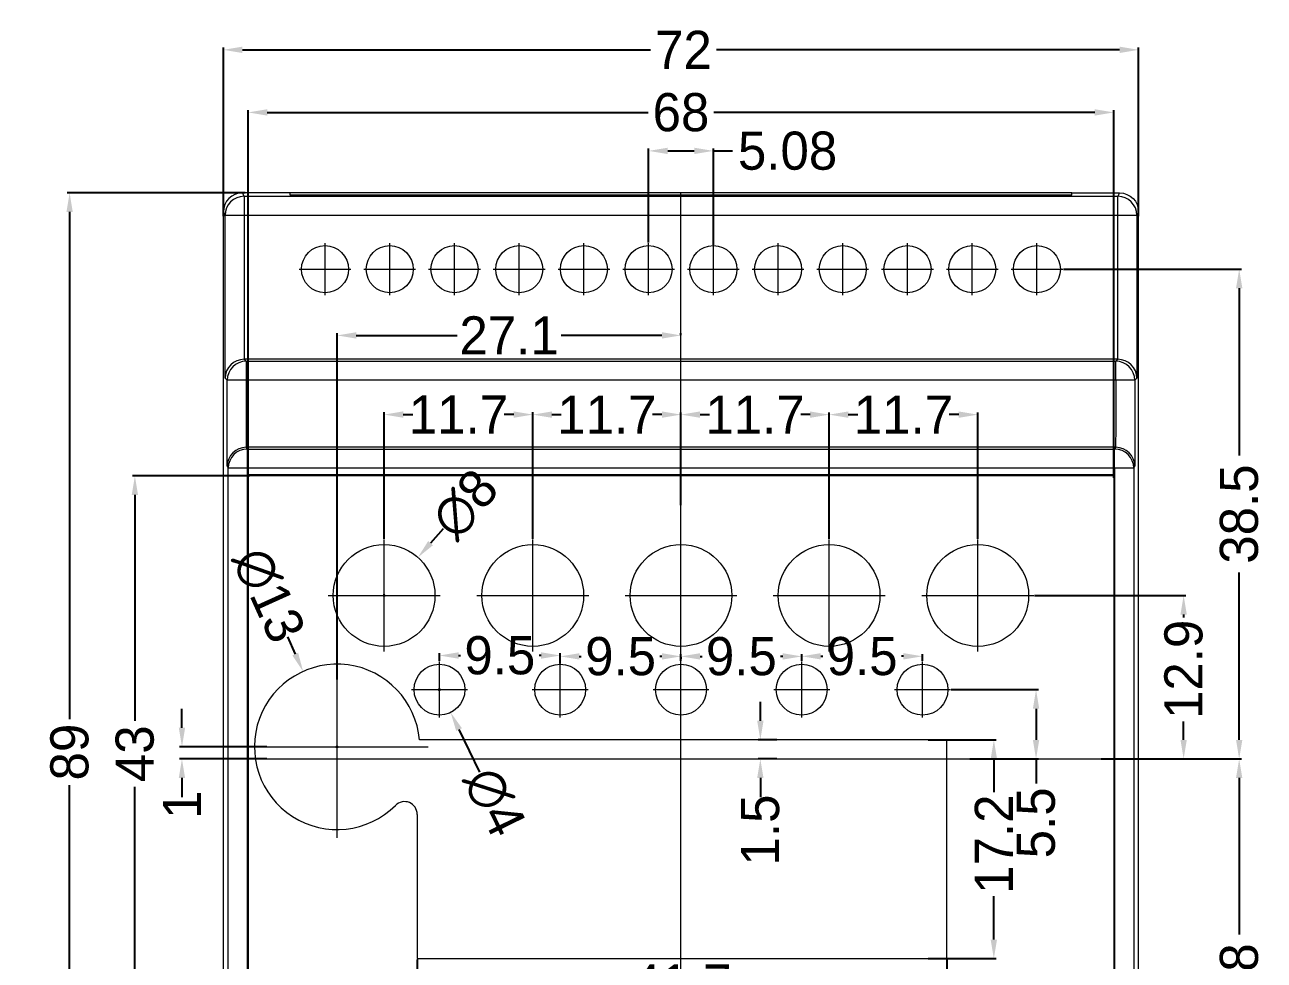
# Model space of a CAD drawing. Header units: millimetres. Extents: x 0 to 857, y 0 to 590.
# Drawn here: x 486.8 to 584.3, y 452.2 to 525.7 of the extents above; entities that cross this region are included whole.
import ezdxf
from ezdxf.lldxf.tags import DXFTag

# ---------------------------------------------------------------- set-up
doc = ezdxf.new("R2010")
doc.units = ezdxf.units.MM
doc.header["$MEASUREMENT"] = 0
doc.layers.get('0').update_dxf_attribs({"linetype": 'CONTINUOUS'})
doc.layers.get('Defpoints').update_dxf_attribs({"linetype": 'CONTINUOUS'})
doc.layers.add('13', color=7, linetype='CONTINUOUS')
doc.layers.add('3', color=7, linetype='CONTINUOUS')
tags = doc.linetypes.add('CENTER', pattern=[47.5, 22, -8.5, 8.5, -8.5]).pattern_tags.tags
tags[10:11] = [DXFTag(74, 4), DXFTag(75, 0), DXFTag(340, '0'), DXFTag(46, 0.0), DXFTag(50, 0.0), DXFTag(44, 0.0), DXFTag(45, 0.0)]
tags[8:9] = [DXFTag(74, 4), DXFTag(75, 0), DXFTag(340, '0'), DXFTag(46, 0.0), DXFTag(50, 0.0), DXFTag(44, 0.0), DXFTag(45, 0.0)]
tags[6:7] = [DXFTag(74, 4), DXFTag(75, 0), DXFTag(340, '0'), DXFTag(46, 0.0), DXFTag(50, 0.0), DXFTag(44, 0.0), DXFTag(45, 0.0)]
tags[4:5] = [DXFTag(74, 4), DXFTag(75, 0), DXFTag(340, '0'), DXFTag(46, 0.0), DXFTag(50, 0.0), DXFTag(44, 0.0), DXFTag(45, 0.0)]
doc.dimstyles.get("Standard").update_dxf_attribs({"dimtxt": 3, "dimasz": 1.5, "dimexe": 0.18, "dimexo": 0.0625, "dimgap": 0.09, "dimtad": 0, "dimdec": 1, "dimzin": 0, "dimdsep": 46, "dimtxsty": 'Standard', "dimcen": 0.09, "dimclrd": 3, "dimclre": 3, "dimclrt": 3, "dimadec": 0, "dimazin": 0, "dimtfac": 1, "dimtdec": 4, "dimtofl": 0, "dimtmove": 0, "dimatfit": 3, "dimfxl": 1, "dimtolj": 1, "dimtzin": 0, "dimarcsym": 0})

# ---------------------------------------------------------------- blocks, each defined once
blk = doc.blocks.new('*D0')
at = {"color": 3, "lineweight": -2}
for p, q in [((535.86, 508.606), (535.86, 515.986)), ((537.36, 515.806), (539.451, 515.806)), ((540.951, 508.421), (540.951, 515.986)), ((540.951, 515.806), (542.451, 515.806))]:
    blk.add_line(p, q, dxfattribs=at)
at = {"color": 3, "lineweight": 18}
for points in [[(537.36, 516.056), (537.36, 515.556), (535.86, 515.806)], [(539.451, 516.056), (539.451, 515.556), (540.951, 515.806)]]:
    blk.add_solid(points, dxfattribs=at)
at = {"layer": 'Defpoints', "color": 0, "lineweight": 18}
for p in [(540.951, 515.806), (535.86, 508.543), (540.951, 508.358)]:
    blk.add_point(p, dxfattribs=at)
at = {"color": 3, "lineweight": 18, "insert": (546.791, 515.806), "char_height": 3, "attachment_point": 5}
blk.add_mtext('\\A1;5.08', dxfattribs=at)
blk = doc.blocks.new('*D1')
at = {"color": 3, "lineweight": -2}
for p, q in [((502.405, 510.668), (502.405, 523.93)), ((503.905, 523.75), (536.009, 523.75)), ((572.905, 523.75), (541.189, 523.75)), ((574.405, 510.668), (574.405, 523.93))]:
    blk.add_line(p, q, dxfattribs=at)
at = {"color": 3, "lineweight": 18}
for points in [[(503.905, 524), (503.905, 523.5), (502.405, 523.75)], [(572.905, 524), (572.905, 523.5), (574.405, 523.75)]]:
    blk.add_solid(points, dxfattribs=at)
at = {"layer": 'Defpoints', "color": 0, "lineweight": 18}
for p in [(574.405, 523.75), (502.405, 510.606), (574.405, 510.606)]:
    blk.add_point(p, dxfattribs=at)
at = {"color": 3, "lineweight": 18, "insert": (538.599, 523.75), "char_height": 3, "attachment_point": 5}
blk.add_mtext('\\A1;72', dxfattribs=at)
blk = doc.blocks.new('*D2')
at = {"color": 3, "lineweight": -2}
for p, q in [((504.118, 512.508), (490.133, 512.508)), ((490.313, 511.008), (490.313, 471.135)), ((490.313, 425.008), (490.313, 465.955)), ((508.352, 423.508), (490.133, 423.508))]:
    blk.add_line(p, q, dxfattribs=at)
at = {"color": 3, "lineweight": 18}
for points in [[(490.063, 511.008), (490.563, 511.008), (490.313, 512.508)], [(490.063, 425.008), (490.563, 425.008), (490.313, 423.508)]]:
    blk.add_solid(points, dxfattribs=at)
at = {"layer": 'Defpoints', "color": 0, "lineweight": 18}
for p in [(504.18, 512.508), (490.313, 423.508), (508.414, 423.508)]:
    blk.add_point(p, dxfattribs=at)
at = {"color": 3, "lineweight": 18, "insert": (490.313, 468.545), "char_height": 3, "attachment_point": 5, "rotation": 90}
blk.add_mtext('\\A1;89', dxfattribs=at)
blk = doc.blocks.new('*D5')
at = {"color": 3, "lineweight": -2}
for p, q in [((504.358, 490.23), (504.358, 519.012)), ((505.858, 518.832), (535.815, 518.832)), ((570.953, 518.832), (540.995, 518.832)), ((572.453, 490.1), (572.453, 519.012))]:
    blk.add_line(p, q, dxfattribs=at)
at = {"color": 3, "lineweight": 18}
for points in [[(505.858, 519.082), (505.858, 518.582), (504.358, 518.832)], [(570.953, 519.082), (570.953, 518.582), (572.453, 518.832)]]:
    blk.add_solid(points, dxfattribs=at)
at = {"layer": 'Defpoints', "color": 0, "lineweight": 18}
for p in [(572.453, 518.832), (504.358, 490.168), (572.453, 490.038)]:
    blk.add_point(p, dxfattribs=at)
at = {"color": 3, "lineweight": 18, "insert": (538.405, 518.832), "char_height": 3, "attachment_point": 5}
blk.add_mtext('\\A1;68', dxfattribs=at)
blk = doc.blocks.new('*D6')
at = {"color": 3, "lineweight": -2}
for p, q in [((504.502, 490.258), (495.268, 490.258)), ((495.448, 488.758), (495.448, 471.006)), ((495.448, 448.758), (495.448, 465.826)), ((504.502, 447.258), (495.268, 447.258))]:
    blk.add_line(p, q, dxfattribs=at)
at = {"color": 3, "lineweight": 18}
for points in [[(495.198, 488.758), (495.698, 488.758), (495.448, 490.258)], [(495.198, 448.758), (495.698, 448.758), (495.448, 447.258)]]:
    blk.add_solid(points, dxfattribs=at)
at = {"layer": 'Defpoints', "color": 0, "lineweight": 18}
for p in [(504.565, 490.258), (495.448, 447.258), (504.565, 447.258)]:
    blk.add_point(p, dxfattribs=at)
at = {"color": 3, "lineweight": 18, "insert": (495.448, 468.416), "char_height": 3, "attachment_point": 5, "rotation": 90}
blk.add_mtext('\\A1;43', dxfattribs=at)
blk = doc.blocks.new('*D7')
at = {"color": 3, "lineweight": -2}
for p, q in [((568.503, 506.508), (582.495, 506.508)), ((582.315, 505.008), (582.315, 491.848)), ((582.315, 469.508), (582.315, 482.668)), ((571.457, 468.008), (582.495, 468.008))]:
    blk.add_line(p, q, dxfattribs=at)
at = {"color": 3, "lineweight": 18}
for points in [[(582.065, 505.008), (582.565, 505.008), (582.315, 506.508)], [(582.065, 469.508), (582.565, 469.508), (582.315, 468.008)]]:
    blk.add_solid(points, dxfattribs=at)
at = {"layer": 'Defpoints', "color": 0, "lineweight": 18}
for p in [(568.44, 506.508), (571.395, 468.008), (582.315, 468.008)]:
    blk.add_point(p, dxfattribs=at)
at = {"color": 3, "lineweight": 18, "insert": (582.315, 487.258), "char_height": 3, "attachment_point": 5, "rotation": 90}
blk.add_mtext('\\A1;38.5', dxfattribs=at)
blk = doc.blocks.new('*D8')
at = {"color": 3, "lineweight": -2}
for p, q in [((577.039, 468.008), (582.495, 468.008)), ((582.315, 466.508), (582.315, 454.198)), ((582.315, 432.708), (582.315, 445.018)), ((568.503, 431.208), (582.495, 431.208))]:
    blk.add_line(p, q, dxfattribs=at)
at = {"color": 3, "lineweight": 18}
for points in [[(582.065, 466.508), (582.565, 466.508), (582.315, 468.008)], [(582.065, 432.708), (582.565, 432.708), (582.315, 431.208)]]:
    blk.add_solid(points, dxfattribs=at)
at = {"layer": 'Defpoints', "color": 0, "lineweight": 18}
for p in [(576.976, 468.008), (568.44, 431.208), (582.315, 431.208)]:
    blk.add_point(p, dxfattribs=at)
at = {"color": 3, "lineweight": 18, "insert": (582.315, 449.608), "char_height": 3, "attachment_point": 5, "rotation": 90}
blk.add_mtext('\\A1;36.8', dxfattribs=at)
blk = doc.blocks.new('*D9')
at = {"color": 3, "lineweight": -2}
for p, q in [((550.06, 485.321), (550.06, 495.254)), ((551.56, 495.074), (552.318, 495.074)), ((560.255, 495.074), (559.498, 495.074)), ((561.755, 485.321), (561.755, 495.254))]:
    blk.add_line(p, q, dxfattribs=at)
at = {"color": 3, "lineweight": 18}
for points in [[(551.56, 495.324), (551.56, 494.824), (550.06, 495.074)], [(560.255, 495.324), (560.255, 494.824), (561.755, 495.074)]]:
    blk.add_solid(points, dxfattribs=at)
at = {"layer": 'Defpoints', "color": 0, "lineweight": 18}
for p in [(561.755, 495.074), (550.06, 485.258), (561.755, 485.258)]:
    blk.add_point(p, dxfattribs=at)
at = {"color": 3, "lineweight": 18, "insert": (555.908, 495.074), "char_height": 3, "attachment_point": 5}
blk.add_mtext('\\A1;11.7', dxfattribs=at)
blk = doc.blocks.new('*D10')
at = {"color": 3, "lineweight": -2}
for p, q in [((538.405, 487.951), (538.405, 495.254)), ((539.905, 495.074), (540.643, 495.074)), ((548.56, 495.074), (547.823, 495.074)), ((550.06, 487.951), (550.06, 495.254))]:
    blk.add_line(p, q, dxfattribs=at)
at = {"color": 3, "lineweight": 18}
for points in [[(539.905, 495.324), (539.905, 494.824), (538.405, 495.074)], [(548.56, 495.324), (548.56, 494.824), (550.06, 495.074)]]:
    blk.add_solid(points, dxfattribs=at)
at = {"layer": 'Defpoints', "color": 0, "lineweight": 18}
for p in [(550.06, 495.074), (538.405, 487.889), (550.06, 487.889)]:
    blk.add_point(p, dxfattribs=at)
at = {"color": 3, "lineweight": 18, "insert": (544.233, 495.074), "char_height": 3, "attachment_point": 5}
blk.add_mtext('\\A1;11.7', dxfattribs=at)
blk = doc.blocks.new('*D11')
at = {"color": 3, "lineweight": -2}
for p, q in [((526.75, 485.321), (526.75, 495.254)), ((528.25, 495.074), (528.988, 495.074)), ((536.905, 495.074), (536.168, 495.074)), ((538.405, 488.444), (538.405, 495.254))]:
    blk.add_line(p, q, dxfattribs=at)
at = {"color": 3, "lineweight": 18}
for points in [[(528.25, 495.324), (528.25, 494.824), (526.75, 495.074)], [(536.905, 495.324), (536.905, 494.824), (538.405, 495.074)]]:
    blk.add_solid(points, dxfattribs=at)
at = {"layer": 'Defpoints', "color": 0, "lineweight": 18}
for p in [(526.75, 495.074), (538.405, 488.382), (526.75, 485.258)]:
    blk.add_point(p, dxfattribs=at)
at = {"color": 3, "lineweight": 18, "insert": (532.578, 495.074), "char_height": 3, "attachment_point": 5}
blk.add_mtext('\\A1;11.7', dxfattribs=at)
blk = doc.blocks.new('*D12')
at = {"color": 3, "lineweight": -2}
for p, q in [((515.055, 485.321), (515.055, 495.259)), ((516.555, 495.079), (517.313, 495.079)), ((525.25, 495.079), (524.493, 495.079)), ((526.75, 486.188), (526.75, 495.259))]:
    blk.add_line(p, q, dxfattribs=at)
at = {"color": 3, "lineweight": 18}
for points in [[(516.555, 495.329), (516.555, 494.829), (515.055, 495.079)], [(525.25, 495.329), (525.25, 494.829), (526.75, 495.079)]]:
    blk.add_solid(points, dxfattribs=at)
at = {"layer": 'Defpoints', "color": 0, "lineweight": 18}
for p in [(515.055, 495.079), (526.75, 486.125), (515.055, 485.258)]:
    blk.add_point(p, dxfattribs=at)
at = {"color": 3, "lineweight": 18, "insert": (520.903, 495.079), "char_height": 3, "attachment_point": 5}
blk.add_mtext('\\A1;11.7', dxfattribs=at)
blk = doc.blocks.new('*D13')
at = {"color": 3, "lineweight": -2}
for p, q in [((566.218, 480.858), (578.127, 480.858)), ((577.947, 479.358), (577.947, 479.136)), ((577.947, 469.508), (577.947, 470.956)), ((575.734, 468.008), (578.127, 468.008))]:
    blk.add_line(p, q, dxfattribs=at)
at = {"color": 3, "lineweight": 18}
for points in [[(577.697, 479.358), (578.197, 479.358), (577.947, 480.858)], [(577.697, 469.508), (578.197, 469.508), (577.947, 468.008)]]:
    blk.add_solid(points, dxfattribs=at)
at = {"layer": 'Defpoints', "color": 0, "lineweight": 18}
for p in [(566.155, 480.858), (575.671, 468.008), (577.947, 468.008)]:
    blk.add_point(p, dxfattribs=at)
at = {"color": 3, "lineweight": 18, "insert": (577.947, 475.046), "char_height": 3, "attachment_point": 5, "rotation": 90}
blk.add_mtext('\\A1;12.9', dxfattribs=at)
blk = doc.blocks.new('*D14')
at = {"color": 3, "lineweight": -2}
for p, q in [((559.668, 473.458), (566.517, 473.458)), ((566.337, 471.958), (566.337, 469.508)), ((561.128, 468.008), (566.517, 468.008)), ((566.337, 468.008), (566.337, 466.073))]:
    blk.add_line(p, q, dxfattribs=at)
at = {"color": 3, "lineweight": 18}
for points in [[(566.087, 471.958), (566.587, 471.958), (566.337, 473.458)], [(566.087, 469.508), (566.587, 469.508), (566.337, 468.008)]]:
    blk.add_solid(points, dxfattribs=at)
at = {"layer": 'Defpoints', "color": 0, "lineweight": 18}
for p in [(559.605, 473.458), (561.066, 468.008), (566.337, 468.008)]:
    blk.add_point(p, dxfattribs=at)
at = {"color": 3, "lineweight": 18, "insert": (566.337, 462.983), "char_height": 3, "attachment_point": 5, "rotation": 90}
blk.add_mtext('\\A1;5.5', dxfattribs=at)
blk = doc.blocks.new('*D15')
at = {"color": 3, "lineweight": -2}
for p, q in [((511.355, 474.255), (511.355, 501.481)), ((512.855, 501.301), (520.79, 501.301)), ((536.905, 501.301), (528.97, 501.301)), ((538.405, 501.319), (538.405, 501.481))]:
    blk.add_line(p, q, dxfattribs=at)
at = {"color": 3, "lineweight": 18}
for points in [[(512.855, 501.551), (512.855, 501.051), (511.355, 501.301)], [(536.905, 501.551), (536.905, 501.051), (538.405, 501.301)]]:
    blk.add_solid(points, dxfattribs=at)
at = {"layer": 'Defpoints', "color": 0, "lineweight": 18}
for p in [(538.405, 501.301), (538.405, 501.257), (511.355, 474.192)]:
    blk.add_point(p, dxfattribs=at)
at = {"color": 3, "lineweight": 18, "insert": (524.88, 501.301), "char_height": 3, "attachment_point": 5}
blk.add_mtext('\\A1;27.1', dxfattribs=at)
blk = doc.blocks.new('*D16')
at = {"color": 3, "lineweight": -2}
for p, q in [((499.15, 470.458), (499.15, 471.958)), ((505.829, 468.958), (498.97, 468.958)), ((505.829, 468.008), (498.97, 468.008)), ((499.15, 466.508), (499.15, 465.008))]:
    blk.add_line(p, q, dxfattribs=at)
at = {"color": 3, "lineweight": 18}
for points in [[(498.9, 470.458), (499.4, 470.458), (499.15, 468.958)], [(498.9, 466.508), (499.4, 466.508), (499.15, 468.008)]]:
    blk.add_solid(points, dxfattribs=at)
at = {"layer": 'Defpoints', "color": 0, "lineweight": 18}
for p in [(499.15, 468.008), (505.892, 468.958), (505.892, 468.008)]:
    blk.add_point(p, dxfattribs=at)
at = {"color": 3, "lineweight": 18, "insert": (499.15, 464.418), "char_height": 3, "attachment_point": 5, "rotation": 90}
blk.add_mtext('\\A1;1', dxfattribs=at)
blk = doc.blocks.new('*D17')
at = {"color": 3, "lineweight": -2}
for p, q in [((517.655, 452.246), (517.655, 450.167)), ((559.305, 452.246), (559.305, 450.167)), ((519.155, 450.347), (534.39, 450.347)), ((557.805, 450.347), (542.57, 450.347))]:
    blk.add_line(p, q, dxfattribs=at)
at = {"color": 3, "lineweight": 18}
for points in [[(519.155, 450.597), (519.155, 450.097), (517.655, 450.347)], [(557.805, 450.597), (557.805, 450.097), (559.305, 450.347)]]:
    blk.add_solid(points, dxfattribs=at)
at = {"layer": 'Defpoints', "color": 0, "lineweight": 18}
for p in [(517.655, 452.308), (559.305, 452.308), (559.305, 450.347)]:
    blk.add_point(p, dxfattribs=at)
at = {"color": 3, "lineweight": 18, "insert": (538.48, 450.347), "char_height": 3, "attachment_point": 5}
blk.add_mtext('\\A1;41.7', dxfattribs=at)
blk = doc.blocks.new('*D18')
at = {"color": 3, "lineweight": -2}
for p, q in [((557.861, 469.508), (563.196, 469.508)), ((563.016, 468.008), (563.016, 465.398)), ((563.016, 453.808), (563.016, 457.218)), ((557.861, 452.308), (563.196, 452.308))]:
    blk.add_line(p, q, dxfattribs=at)
at = {"color": 3, "lineweight": 18}
for points in [[(562.766, 468.008), (563.266, 468.008), (563.016, 469.508)], [(562.766, 453.808), (563.266, 453.808), (563.016, 452.308)]]:
    blk.add_solid(points, dxfattribs=at)
at = {"layer": 'Defpoints', "color": 0, "lineweight": 18}
for p in [(557.799, 469.508), (557.799, 452.308), (563.016, 452.308)]:
    blk.add_point(p, dxfattribs=at)
at = {"color": 3, "lineweight": 18, "insert": (563.016, 461.308), "char_height": 3, "attachment_point": 5, "rotation": 90}
blk.add_mtext('\\A1;17.2', dxfattribs=at)
blk = doc.blocks.new('*D19')
at = {"color": 3, "lineweight": -2}
for p, q in [((544.648, 471.008), (544.648, 472.508)), ((545.934, 469.508), (544.468, 469.508)), ((545.934, 468.008), (544.468, 468.008)), ((544.648, 466.508), (544.648, 465.008))]:
    blk.add_line(p, q, dxfattribs=at)
at = {"color": 3, "lineweight": 18}
for points in [[(544.398, 471.008), (544.898, 471.008), (544.648, 469.508)], [(544.398, 466.508), (544.898, 466.508), (544.648, 468.008)]]:
    blk.add_solid(points, dxfattribs=at)
at = {"layer": 'Defpoints', "color": 0, "lineweight": 18}
for p in [(545.997, 469.508), (544.648, 468.008), (545.997, 468.008)]:
    blk.add_point(p, dxfattribs=at)
at = {"color": 3, "lineweight": 18, "insert": (544.648, 462.418), "char_height": 3, "attachment_point": 5, "rotation": 90}
blk.add_mtext('\\A1;1.5', dxfattribs=at)
blk = doc.blocks.new('*D21')
at = {"color": 3, "lineweight": -2}
for p, q in [((528.905, 475.521), (528.905, 476.248)), ((530.405, 476.068), (530.565, 476.068)), ((536.905, 476.068), (536.745, 476.068)), ((538.405, 475.721), (538.405, 476.248))]:
    blk.add_line(p, q, dxfattribs=at)
at = {"color": 3, "lineweight": 18}
for points in [[(530.405, 476.318), (530.405, 475.818), (528.905, 476.068)], [(536.905, 476.318), (536.905, 475.818), (538.405, 476.068)]]:
    blk.add_solid(points, dxfattribs=at)
at = {"layer": 'Defpoints', "color": 0, "lineweight": 18}
for p in [(538.405, 476.068), (528.905, 475.458), (538.405, 475.658)]:
    blk.add_point(p, dxfattribs=at)
at = {"color": 3, "lineweight": 18, "insert": (533.655, 476.068), "char_height": 3, "attachment_point": 5}
blk.add_mtext('\\A1;9.5', dxfattribs=at)
blk = doc.blocks.new('*D22')
at = {"color": 3, "lineweight": -2}
for p, q in [((519.405, 475.721), (519.405, 476.318)), ((520.905, 476.138), (521.065, 476.138)), ((527.405, 476.138), (527.245, 476.138)), ((528.905, 475.947), (528.905, 476.318))]:
    blk.add_line(p, q, dxfattribs=at)
at = {"color": 3, "lineweight": 18}
for points in [[(520.905, 476.388), (520.905, 475.888), (519.405, 476.138)], [(527.405, 476.388), (527.405, 475.888), (528.905, 476.138)]]:
    blk.add_solid(points, dxfattribs=at)
at = {"layer": 'Defpoints', "color": 0, "lineweight": 18}
for p in [(528.905, 476.138), (528.905, 475.884), (519.405, 475.658)]:
    blk.add_point(p, dxfattribs=at)
at = {"color": 3, "lineweight": 18, "insert": (524.155, 476.138), "char_height": 3, "attachment_point": 5}
blk.add_mtext('\\A1;9.5', dxfattribs=at)
blk = doc.blocks.new('*D23')
at = {"color": 3, "lineweight": -2}
for p, q in [((538.405, 476.005), (538.405, 475.887)), ((539.905, 476.067), (540.065, 476.067)), ((546.405, 476.067), (546.245, 476.067)), ((547.905, 475.721), (547.905, 476.247))]:
    blk.add_line(p, q, dxfattribs=at)
at = {"color": 3, "lineweight": 18}
for points in [[(539.905, 476.317), (539.905, 475.817), (538.405, 476.067)], [(546.405, 476.317), (546.405, 475.817), (547.905, 476.067)]]:
    blk.add_solid(points, dxfattribs=at)
at = {"layer": 'Defpoints', "color": 0, "lineweight": 18}
for p in [(538.405, 476.068), (547.905, 476.067), (547.905, 475.658)]:
    blk.add_point(p, dxfattribs=at)
at = {"color": 3, "lineweight": 18, "insert": (543.155, 476.067), "char_height": 3, "attachment_point": 5}
blk.add_mtext('\\A1;9.5', dxfattribs=at)
blk = doc.blocks.new('*D24')
at = {"color": 3, "lineweight": -2}
for p, q in [((547.905, 476.13), (547.905, 476.254)), ((549.405, 476.074), (549.565, 476.074)), ((555.905, 476.074), (555.745, 476.074)), ((557.405, 475.721), (557.405, 476.254))]:
    blk.add_line(p, q, dxfattribs=at)
at = {"color": 3, "lineweight": 18}
for points in [[(549.405, 476.324), (549.405, 475.824), (547.905, 476.074)], [(555.905, 476.324), (555.905, 475.824), (557.405, 476.074)]]:
    blk.add_solid(points, dxfattribs=at)
at = {"layer": 'Defpoints', "color": 0, "lineweight": 18}
for p in [(547.905, 476.067), (557.405, 476.074), (557.405, 475.658)]:
    blk.add_point(p, dxfattribs=at)
at = {"color": 3, "lineweight": 18, "insert": (552.655, 476.074), "char_height": 3, "attachment_point": 5}
blk.add_mtext('\\A1;9.5', dxfattribs=at)
blk = doc.blocks.new('*D25')
at = {"color": 3, "lineweight": -2}
for p, q in [((519.703, 486.092), (518.707, 484.971)), ((514.965, 480.858), (515.145, 480.858)), ((515.055, 480.768), (515.055, 480.948))]:
    blk.add_line(p, q, dxfattribs=at)
at = {"color": 3, "lineweight": 18}
blk.add_solid([(518.52, 485.137), (518.894, 484.805), (517.711, 483.849)], dxfattribs=at)
at = {"layer": 'Defpoints', "color": 0, "lineweight": 18}
for p in [(517.711, 483.849), (512.4, 477.867)]:
    blk.add_point(p, dxfattribs=at)
at = {"color": 3, "lineweight": 18, "insert": (521.423, 488.029), "char_height": 3, "attachment_point": 5, "rotation": 48.39623}
blk.add_mtext('\\A1;∅8', dxfattribs=at)
blk = doc.blocks.new('*D26')
at = {"color": 3, "lineweight": -2}
for p, q in [((507.446, 477.616), (508.063, 476.249)), ((511.355, 468.868), (511.355, 469.048)), ((511.265, 468.958), (511.445, 468.958))]:
    blk.add_line(p, q, dxfattribs=at)
at = {"color": 3, "lineweight": 18}
blk.add_solid([(508.291, 476.352), (507.836, 476.146), (508.681, 474.882)], dxfattribs=at)
at = {"layer": 'Defpoints', "color": 0, "lineweight": 18}
for p in [(508.681, 474.882), (514.03, 463.034)]:
    blk.add_point(p, dxfattribs=at)
at = {"color": 3, "lineweight": 18, "insert": (505.969, 480.888), "char_height": 3, "attachment_point": 5, "rotation": 294.29883}
blk.add_mtext('\\A1;∅13', dxfattribs=at)
blk = doc.blocks.new('*D27')
at = {"color": 3, "lineweight": -2}
for p, q in [((519.315, 473.458), (519.495, 473.458)), ((519.405, 473.368), (519.405, 473.548)), ((522.591, 466.961), (520.946, 470.315))]:
    blk.add_line(p, q, dxfattribs=at)
at = {"color": 3, "lineweight": 18}
blk.add_solid([(521.171, 470.426), (520.722, 470.205), (520.286, 471.662)], dxfattribs=at)
at = {"layer": 'Defpoints', "color": 0, "lineweight": 18}
for p in [(518.525, 475.254), (520.286, 471.662)]:
    blk.add_point(p, dxfattribs=at)
at = {"color": 3, "lineweight": 18, "insert": (523.731, 464.636), "char_height": 3, "attachment_point": 5, "rotation": 296.11929}
blk.add_mtext('\\A1;∅4', dxfattribs=at)

msp = doc.modelspace()

# ---------------------------------------------------------------- linework, layer by layer
at = {"layer": '13', "color": 7, "linetype": 'Continuous', "lineweight": 18}
for p, q in [((569.155, 512.508), (507.656, 512.508)), ((502.405, 501.958), (502.405, 511.008)), ((574.405, 501.958), (574.405, 511.008)), ((502.405, 472.858), (502.405, 493.558)), ((574.405, 464.658), (574.405, 493.558)), ((502.405, 442.458), (502.405, 472.858)), ((574.405, 442.458), (574.405, 464.658))]:
    msp.add_line(p, q, dxfattribs=at)
at = {"layer": '13', "color": 1, "linetype": 'CENTER', "lineweight": 18, "ltscale": 0.288}
for p, q in [((538.405, 423.508), (538.405, 512.508)), ((502.405, 468.008), (574.405, 468.008))]:
    msp.add_line(p, q, dxfattribs=at)
at = {"layer": '13', "color": 7, "linetype": 'Continuous', "lineweight": 18}
msp.add_ellipse((503.906, 511.008, 0), major_axis=(1.061, -1.061), ratio=0.999763, start_param=2.356305, end_param=3.92688, dxfattribs=at)
at = {"layer": '13', "color": 7, "linetype": 'Continuous', "lineweight": 18, "extrusion": (0, 0, -1)}
msp.add_ellipse((572.905, 511.008), major_axis=(1.061, 1.061), ratio=0.999763, start_param=5.497898, end_param=7.068475, dxfattribs=at)
at = {"layer": '3', "color": 7, "linetype": 'Continuous', "lineweight": 13}
for p, q in [((504.042, 512.235), (503.905, 512.508)), ((504.042, 512.235), (572.769, 512.235)), ((504.042, 512.235), (504.042, 510.736)), ((572.906, 512.508), (572.769, 512.235)), ((572.769, 510.736), (572.769, 512.235)), ((502.405, 511.008), (502.542, 510.736)), ((574.269, 510.736), (574.405, 511.008)), ((502.542, 497.938), (502.542, 510.736)), ((504.043, 510.736), (502.542, 510.736)), ((572.768, 510.736), (504.043, 510.736)), ((574.269, 510.736), (572.768, 510.736)), ((574.269, 510.736), (574.269, 497.938)), ((504.208, 499.271), (572.603, 499.271)), ((504.208, 499.271), (504.208, 497.771)), ((572.603, 497.771), (572.603, 499.271)), ((502.542, 497.938), (502.708, 497.771)), ((502.708, 491.034), (502.708, 497.771)), ((503.899, 497.771), (502.708, 497.771)), ((504.209, 497.771), (503.899, 497.771)), ((572.602, 497.771), (504.209, 497.771)), ((574.102, 497.771), (572.912, 497.771)), ((574.102, 497.771), (574.269, 497.938)), ((574.102, 497.771), (574.102, 491.034)), ((504.291, 492.368), (572.52, 492.368)), ((504.291, 492.368), (504.291, 490.868)), ((572.52, 490.868), (572.52, 492.368)), ((502.708, 491.034), (502.791, 490.868)), ((502.791, 446.648), (502.791, 490.868)), ((504.288, 490.868), (502.791, 490.868)), ((572.523, 490.868), (504.288, 490.868)), ((574.02, 490.868), (572.523, 490.868)), ((574.02, 490.868), (574.102, 491.034)), ((574.02, 490.868), (574.02, 446.648))]:
    msp.add_line(p, q, dxfattribs=at)
at = {"layer": '3', "color": 7, "linetype": 'Continuous', "lineweight": 18}
for p, q in [((507.655, 512.508), (503.905, 512.508)), ((507.655, 512.323), (507.655, 512.508)), ((569.155, 512.323), (507.655, 512.323)), ((569.155, 512.323), (569.155, 512.508)), ((569.155, 512.508), (572.906, 512.508)), ((502.405, 501.758), (502.405, 511.008)), ((574.405, 501.758), (574.405, 511.008)), ((502.405, 499.758), (502.405, 501.758)), ((574.405, 499.758), (574.405, 501.758)), ((502.405, 495.758), (502.405, 499.758)), ((572.766, 499.425), (504.045, 499.425)), ((574.405, 495.758), (574.405, 499.758)), ((502.405, 493.758), (502.405, 495.758)), ((574.405, 493.758), (574.405, 495.758)), ((502.405, 442.258), (502.405, 493.758)), ((574.405, 442.258), (574.405, 493.758)), ((572.599, 492.508), (504.212, 492.508)), ((504.279, 490.337), (504.279, 447.179)), ((504.358, 490.258), (504.279, 490.337)), ((572.528, 490.337), (504.282, 490.337)), ((504.358, 490.258), (504.358, 447.258)), ((572.453, 490.258), (504.358, 490.258)), ((572.453, 490.258), (572.531, 490.337)), ((572.453, 490.258), (572.453, 447.258)), ((572.531, 447.179), (572.531, 490.337)), ((559.305, 469.508), (517.832, 469.508)), ((559.305, 452.308), (559.305, 469.508)), ((517.655, 463.651), (517.655, 452.308)), ((517.655, 452.308), (559.305, 452.308))]:
    msp.add_line(p, q, dxfattribs=at)
at = {"layer": '3', "color": 1, "linetype": 'CENTER', "lineweight": 18, "ltscale": 0.074}
for p, q in [((510.405, 504.473), (510.405, 508.543)), ((515.497, 504.473), (515.497, 508.543)), ((520.588, 504.473), (520.588, 508.543)), ((525.678, 504.473), (525.678, 508.543)), ((530.769, 504.473), (530.769, 508.543)), ((535.86, 504.473), (535.86, 508.543)), ((540.951, 504.473), (540.951, 508.543)), ((546.042, 504.473), (546.042, 508.543)), ((551.133, 504.473), (551.133, 508.543)), ((556.224, 504.473), (556.224, 508.543)), ((561.315, 504.473), (561.315, 508.543)), ((566.405, 504.473), (566.405, 508.543)), ((508.37, 506.508), (512.44, 506.508)), ((513.462, 506.508), (517.532, 506.508)), ((518.553, 506.508), (522.623, 506.508)), ((523.643, 506.508), (527.713, 506.508)), ((528.734, 506.508), (532.804, 506.508)), ((533.825, 506.508), (537.895, 506.508)), ((538.916, 506.508), (542.986, 506.508)), ((544.007, 506.508), (548.077, 506.508)), ((549.098, 506.508), (553.168, 506.508)), ((554.189, 506.508), (558.259, 506.508)), ((559.28, 506.508), (563.35, 506.508)), ((564.37, 506.508), (568.44, 506.508))]:
    msp.add_line(p, q, dxfattribs=at)
at = {"layer": '3', "color": 1, "linetype": 'CENTER', "lineweight": 18, "ltscale": 0.16}
for p, q in [((515.055, 476.458), (515.055, 485.258)), ((526.75, 476.458), (526.75, 485.258)), ((538.405, 476.458), (538.405, 485.258)), ((550.06, 476.458), (550.06, 485.258)), ((561.755, 476.458), (561.755, 485.258)), ((510.655, 480.858), (519.455, 480.858)), ((522.35, 480.858), (531.15, 480.858)), ((534.005, 480.858), (542.805, 480.858)), ((545.66, 480.858), (554.46, 480.858)), ((557.355, 480.858), (566.155, 480.858))]:
    msp.add_line(p, q, dxfattribs=at)
at = {"layer": '3', "color": 1, "linetype": 'CENTER', "lineweight": 18, "ltscale": 0.26}
for p, q in [((511.355, 461.808), (511.355, 476.108)), ((504.205, 468.958), (518.505, 468.958))]:
    msp.add_line(p, q, dxfattribs=at)
at = {"layer": '3', "color": 1, "linetype": 'CENTER', "lineweight": 18, "ltscale": 0.08}
for p, q in [((519.405, 471.258), (519.405, 475.658)), ((528.905, 471.258), (528.905, 475.658)), ((538.405, 471.258), (538.405, 475.658)), ((547.905, 471.258), (547.905, 475.658)), ((557.405, 471.258), (557.405, 475.658)), ((517.205, 473.458), (521.605, 473.458)), ((526.705, 473.458), (531.105, 473.458)), ((536.205, 473.458), (540.605, 473.458)), ((545.705, 473.458), (550.105, 473.458)), ((555.205, 473.458), (559.605, 473.458))]:
    msp.add_line(p, q, dxfattribs=at)
at = {"layer": '3', "color": 7, "linetype": 'Continuous', "lineweight": 13}
for points in [[(504.043, 510.736), (504.043, 510.509), (504.043, 510.283), (504.043, 510.057), (504.043, 509.831), (504.043, 509.604), (504.043, 509.378), (504.043, 509.152), (504.043, 508.926), (504.043, 508.7), (504.043, 508.473), (504.043, 508.247), (504.043, 508.021), (504.043, 507.795), (504.043, 507.569), (504.043, 507.342), (504.044, 507.116), (504.044, 506.89), (504.044, 506.664), (504.044, 506.437), (504.044, 506.211), (504.044, 505.985), (504.044, 505.759), (504.044, 505.533), (504.044, 505.306), (504.044, 505.08), (504.044, 504.854), (504.044, 504.628), (504.044, 504.401), (504.044, 504.175), (504.044, 503.949), (504.044, 503.723), (504.044, 503.497), (504.044, 503.27), (504.044, 503.044), (504.044, 502.818), (504.044, 502.592), (504.044, 502.366), (504.044, 502.139), (504.044, 501.913), (504.044, 501.687), (504.044, 501.461), (504.045, 501.234), (504.045, 501.008), (504.045, 500.782), (504.045, 500.556), (504.045, 500.33), (504.045, 500.103), (504.045, 499.877), (504.045, 499.651), (504.045, 499.425)], [(572.766, 499.425), (572.766, 499.651), (572.766, 499.877), (572.766, 500.103), (572.766, 500.33), (572.766, 500.556), (572.766, 500.782), (572.766, 501.008), (572.766, 501.234), (572.766, 501.461), (572.766, 501.687), (572.766, 501.913), (572.766, 502.139), (572.767, 502.366), (572.767, 502.592), (572.767, 502.818), (572.767, 503.044), (572.767, 503.27), (572.767, 503.497), (572.767, 503.723), (572.767, 503.949), (572.767, 504.175), (572.767, 504.401), (572.767, 504.628), (572.767, 504.854), (572.767, 505.08), (572.767, 505.306), (572.767, 505.533), (572.767, 505.759), (572.767, 505.985), (572.767, 506.211), (572.767, 506.437), (572.767, 506.664), (572.767, 506.89), (572.767, 507.116), (572.767, 507.342), (572.767, 507.569), (572.767, 507.795), (572.767, 508.021), (572.767, 508.247), (572.768, 508.473), (572.768, 508.7), (572.768, 508.926), (572.768, 509.152), (572.768, 509.378), (572.768, 509.604), (572.768, 509.831), (572.768, 510.057), (572.768, 510.283), (572.768, 510.509), (572.768, 510.736)], [(504.209, 497.771), (504.209, 497.666), (504.209, 497.561), (504.209, 497.455), (504.209, 497.35), (504.209, 497.245), (504.21, 497.14), (504.21, 497.034), (504.21, 496.929), (504.21, 496.824), (504.21, 496.718), (504.21, 496.613), (504.21, 496.508), (504.21, 496.403), (504.21, 496.297), (504.21, 496.192), (504.21, 496.087), (504.21, 495.982), (504.21, 495.876), (504.21, 495.771), (504.21, 495.666), (504.21, 495.561), (504.21, 495.455), (504.21, 495.35), (504.21, 495.245), (504.21, 495.14), (504.211, 495.034), (504.211, 494.929), (504.211, 494.824), (504.211, 494.719), (504.211, 494.613), (504.211, 494.508), (504.211, 494.403), (504.211, 494.297), (504.211, 494.192), (504.211, 494.087), (504.211, 493.982), (504.211, 493.876), (504.211, 493.771), (504.211, 493.666), (504.211, 493.561), (504.211, 493.455), (504.211, 493.35), (504.211, 493.245), (504.211, 493.14), (504.211, 493.034), (504.212, 492.929), (504.212, 492.824), (504.212, 492.719), (504.212, 492.613), (504.212, 492.508)], [(572.602, 497.771), (572.602, 497.666), (572.601, 497.561), (572.601, 497.455), (572.601, 497.35), (572.601, 497.245), (572.601, 497.14), (572.601, 497.034), (572.601, 496.929), (572.601, 496.824), (572.601, 496.718), (572.601, 496.613), (572.601, 496.508), (572.601, 496.403), (572.601, 496.297), (572.601, 496.192), (572.601, 496.087), (572.601, 495.982), (572.601, 495.876), (572.601, 495.771), (572.601, 495.666), (572.601, 495.561), (572.6, 495.455), (572.6, 495.35), (572.6, 495.245), (572.6, 495.14), (572.6, 495.034), (572.6, 494.929), (572.6, 494.824), (572.6, 494.719), (572.6, 494.613), (572.6, 494.508), (572.6, 494.403), (572.6, 494.297), (572.6, 494.192), (572.6, 494.087), (572.6, 493.982), (572.6, 493.876), (572.6, 493.771), (572.6, 493.666), (572.6, 493.561), (572.6, 493.455), (572.6, 493.35), (572.599, 493.245), (572.599, 493.14), (572.599, 493.034), (572.599, 492.929), (572.599, 492.824), (572.599, 492.719), (572.599, 492.613), (572.599, 492.508)]]:
    msp.add_lwpolyline(points, dxfattribs=at)
at = {"layer": '3', "color": 7, "linetype": 'Continuous', "lineweight": 18}
for points in [[(504.208, 499.271), (504.205, 499.274), (504.202, 499.277), (504.198, 499.28), (504.195, 499.283), (504.192, 499.286), (504.189, 499.289), (504.185, 499.293), (504.182, 499.296), (504.179, 499.299), (504.176, 499.302), (504.172, 499.305), (504.169, 499.308), (504.166, 499.311), (504.163, 499.314), (504.159, 499.317), (504.156, 499.32), (504.153, 499.323), (504.149, 499.326), (504.146, 499.329), (504.143, 499.333), (504.14, 499.336), (504.136, 499.339), (504.133, 499.342), (504.13, 499.345), (504.127, 499.348), (504.123, 499.351), (504.12, 499.354), (504.117, 499.357), (504.113, 499.36), (504.11, 499.363), (504.107, 499.366), (504.104, 499.369), (504.1, 499.372), (504.097, 499.376), (504.094, 499.379), (504.091, 499.382), (504.087, 499.385), (504.084, 499.388), (504.081, 499.391), (504.078, 499.394), (504.074, 499.397), (504.071, 499.4), (504.068, 499.403), (504.064, 499.406), (504.061, 499.409), (504.058, 499.412), (504.055, 499.415), (504.051, 499.419), (504.048, 499.422), (504.045, 499.425)], [(572.766, 499.425), (572.763, 499.422), (572.759, 499.419), (572.756, 499.415), (572.753, 499.412), (572.75, 499.409), (572.746, 499.406), (572.743, 499.403), (572.74, 499.4), (572.737, 499.397), (572.733, 499.394), (572.73, 499.391), (572.727, 499.388), (572.724, 499.385), (572.72, 499.382), (572.717, 499.379), (572.714, 499.376), (572.71, 499.372), (572.707, 499.369), (572.704, 499.366), (572.701, 499.363), (572.697, 499.36), (572.694, 499.357), (572.691, 499.354), (572.688, 499.351), (572.684, 499.348), (572.681, 499.345), (572.678, 499.342), (572.674, 499.339), (572.671, 499.336), (572.668, 499.333), (572.665, 499.329), (572.661, 499.326), (572.658, 499.323), (572.655, 499.32), (572.652, 499.317), (572.648, 499.314), (572.645, 499.311), (572.642, 499.308), (572.638, 499.305), (572.635, 499.302), (572.632, 499.299), (572.629, 499.296), (572.625, 499.293), (572.622, 499.289), (572.619, 499.286), (572.616, 499.283), (572.612, 499.28), (572.609, 499.277), (572.606, 499.274), (572.603, 499.271)], [(504.291, 492.368), (504.29, 492.371), (504.288, 492.374), (504.286, 492.376), (504.285, 492.379), (504.283, 492.382), (504.282, 492.385), (504.28, 492.388), (504.278, 492.39), (504.277, 492.393), (504.275, 492.396), (504.274, 492.399), (504.272, 492.402), (504.271, 492.404), (504.269, 492.407), (504.267, 492.41), (504.266, 492.413), (504.264, 492.416), (504.263, 492.418), (504.261, 492.421), (504.259, 492.424), (504.258, 492.427), (504.256, 492.43), (504.255, 492.432), (504.253, 492.435), (504.251, 492.438), (504.25, 492.441), (504.248, 492.444), (504.247, 492.446), (504.245, 492.449), (504.244, 492.452), (504.242, 492.455), (504.24, 492.458), (504.239, 492.46), (504.237, 492.463), (504.236, 492.466), (504.234, 492.469), (504.232, 492.472), (504.231, 492.474), (504.229, 492.477), (504.228, 492.48), (504.226, 492.483), (504.224, 492.486), (504.223, 492.488), (504.221, 492.491), (504.22, 492.494), (504.218, 492.497), (504.216, 492.5), (504.215, 492.502), (504.213, 492.505), (504.212, 492.508)], [(572.599, 492.508), (572.598, 492.505), (572.596, 492.502), (572.594, 492.5), (572.593, 492.497), (572.591, 492.494), (572.59, 492.491), (572.588, 492.488), (572.586, 492.486), (572.585, 492.483), (572.583, 492.48), (572.582, 492.477), (572.58, 492.474), (572.578, 492.472), (572.577, 492.469), (572.575, 492.466), (572.574, 492.463), (572.572, 492.46), (572.57, 492.458), (572.569, 492.455), (572.567, 492.452), (572.566, 492.449), (572.564, 492.446), (572.563, 492.444), (572.561, 492.441), (572.559, 492.438), (572.558, 492.435), (572.556, 492.432), (572.555, 492.43), (572.553, 492.427), (572.551, 492.424), (572.55, 492.421), (572.548, 492.418), (572.547, 492.416), (572.545, 492.413), (572.543, 492.41), (572.542, 492.407), (572.54, 492.404), (572.539, 492.402), (572.537, 492.399), (572.536, 492.396), (572.534, 492.393), (572.532, 492.39), (572.531, 492.388), (572.529, 492.385), (572.528, 492.382), (572.526, 492.379), (572.524, 492.376), (572.523, 492.374), (572.521, 492.371), (572.52, 492.368)], [(504.288, 490.868), (504.288, 490.858), (504.288, 490.847), (504.288, 490.836), (504.288, 490.826), (504.288, 490.815), (504.288, 490.804), (504.287, 490.794), (504.287, 490.783), (504.287, 490.773), (504.287, 490.762), (504.287, 490.751), (504.287, 490.741), (504.287, 490.73), (504.287, 490.719), (504.287, 490.709), (504.286, 490.698), (504.286, 490.687), (504.286, 490.677), (504.286, 490.666), (504.286, 490.656), (504.286, 490.645), (504.286, 490.634), (504.286, 490.624), (504.285, 490.613), (504.285, 490.602), (504.285, 490.592), (504.285, 490.581), (504.285, 490.571), (504.285, 490.56), (504.285, 490.549), (504.285, 490.539), (504.285, 490.528), (504.284, 490.517), (504.284, 490.507), (504.284, 490.496), (504.284, 490.486), (504.284, 490.475), (504.284, 490.464), (504.284, 490.454), (504.284, 490.443), (504.283, 490.432), (504.283, 490.422), (504.283, 490.411), (504.283, 490.401), (504.283, 490.39), (504.283, 490.379), (504.283, 490.369), (504.283, 490.358), (504.283, 490.347), (504.282, 490.337)], [(572.528, 490.337), (572.528, 490.347), (572.528, 490.358), (572.528, 490.369), (572.528, 490.379), (572.528, 490.39), (572.528, 490.401), (572.528, 490.411), (572.527, 490.422), (572.527, 490.432), (572.527, 490.443), (572.527, 490.454), (572.527, 490.464), (572.527, 490.475), (572.527, 490.486), (572.527, 490.496), (572.527, 490.507), (572.526, 490.517), (572.526, 490.528), (572.526, 490.539), (572.526, 490.549), (572.526, 490.56), (572.526, 490.571), (572.526, 490.581), (572.526, 490.592), (572.525, 490.602), (572.525, 490.613), (572.525, 490.624), (572.525, 490.634), (572.525, 490.645), (572.525, 490.656), (572.525, 490.666), (572.525, 490.677), (572.525, 490.687), (572.524, 490.698), (572.524, 490.709), (572.524, 490.719), (572.524, 490.73), (572.524, 490.741), (572.524, 490.751), (572.524, 490.762), (572.524, 490.773), (572.523, 490.783), (572.523, 490.794), (572.523, 490.804), (572.523, 490.815), (572.523, 490.826), (572.523, 490.836), (572.523, 490.847), (572.523, 490.858), (572.523, 490.868)]]:
    msp.add_lwpolyline(points, dxfattribs=at)
for centre, radius in [((510.405, 506.508), 1.85), ((515.497, 506.508), 1.85), ((520.588, 506.508), 1.85), ((525.678, 506.508), 1.85), ((530.769, 506.508), 1.85), ((535.86, 506.508), 1.85), ((540.951, 506.508), 1.85), ((546.042, 506.508), 1.85), ((551.133, 506.508), 1.85), ((556.224, 506.508), 1.85), ((561.315, 506.508), 1.85), ((566.405, 506.508), 1.85), ((515.055, 480.858), 4), ((526.75, 480.858), 4), ((538.405, 480.858), 4), ((550.06, 480.858), 4), ((561.755, 480.858), 4), ((519.405, 473.458), 2), ((528.905, 473.458), 2), ((538.405, 473.458), 2), ((547.905, 473.458), 2), ((557.405, 473.458), 2)]:
    msp.add_circle(centre, radius, dxfattribs=at)
for centre, radius, start, end in [((511.355, 468.958), 6.5, 4.85391, 314.96435), ((516.655, 463.651), 1, 360, 134.96435)]:
    msp.add_arc(centre, radius, start, end, dxfattribs=at)
for centre, major_axis, ratio, start_param, end_param in [((503.905, 511.008, 0), (-0.671, 1.342), 0.99981, 5.819659, 7.390312), ((504.042, 497.938), (1.388, 0.575), 0.987735, 1.180307, 2.744508), ((572.769, 497.938), (-1.388, 0.575), 0.987735, 3.538677, 5.102878), ((504.208, 491.034), (1.461, 0.345), 0.980675, 1.341027, 2.905384), ((572.603, 491.034), (-1.461, 0.345), 0.980675, 3.377801, 4.942158)]:
    msp.add_ellipse(centre, major_axis=major_axis, ratio=ratio, start_param=start_param, end_param=end_param, dxfattribs=at)
at = {"layer": '3', "color": 7, "linetype": 'Continuous', "lineweight": 13}
for centre, major_axis, ratio, start_param, end_param in [((504.042, 510.736), (-1.342, -0.671), 0.99981, 4.248848, 5.819498), ((572.769, 510.736), (-1.342, 0.671), 0.99981, 3.605285, 5.17593), ((504.208, 497.771), (-1.061, -1.061), 0.999924, 3.927029, 5.497748), ((572.603, 497.771), (-1.061, 1.061), 0.999924, 3.92703, 5.497749), ((572.603, 497.771), (1.5, 0), 0.000002, 1.363147, 1.571426), ((504.291, 490.868), (-1.342, -0.671), 0.99981, 4.248848, 5.819491), ((572.52, 490.868), (-1.342, 0.671), 0.99981, 3.605286, 5.17593)]:
    msp.add_ellipse(centre, major_axis=major_axis, ratio=ratio, start_param=start_param, end_param=end_param, dxfattribs=at)
at = {"layer": '3', "color": 7, "linetype": 'Continuous', "lineweight": 18, "extrusion": (0, 0, -1)}
msp.add_ellipse((572.905, 511.008), major_axis=(-0.671, -1.342), ratio=0.99981, start_param=2.678067, end_param=4.248719, dxfattribs=at)

# ---------------------------------------------------------------- dimensions: what is measured, and where the dimension line sits
at = {"lineweight": 18}
for base, p1, p2, picture, middle in [((574.405, 523.75), (502.405, 510.606), (574.405, 510.606), '*D1', (538.599, 523.75)), ((490.313, 423.508), (504.18, 512.508), (508.414, 423.508), '*D2', (490.313, 468.545)), ((582.315, 468.008), (568.44, 506.508), (571.395, 468.008), '*D7', (582.315, 487.258)), ((538.405411687, 501.300686372), (511.35541169, 474.192145502), (538.405411687, 501.256928439), '*D15', (524.880411688, 501.300686372)), ((515.055, 495.079), (526.75, 486.125), (515.055, 485.258), '*D12', (520.903, 495.079)), ((526.75, 495.074), (538.405, 488.382), (526.75, 485.258), '*D11', (532.578, 495.074)), ((550.06, 495.074), (538.405, 487.889), (550.06, 487.889), '*D10', (544.233, 495.074)), ((561.755, 495.074), (550.06, 485.258), (561.755, 485.258), '*D9', (555.908, 495.074)), ((517.711313153, 483.849079683), (0, 0), (0, 0), '*D25', (521.422935448, 488.029027044)), ((495.448306766, 447.258001507), (504.564745213, 490.258122281), (504.564745213, 447.258001507), '*D6', (495.448306766, 468.416203566)), ((508.680689802, 474.882238024), (0, 0), (0, 0), '*D26', (505.968933304, 480.888441209)), ((577.947, 468.008), (566.155, 480.858), (575.671, 468.008), '*D13', (577.947, 475.046)), ((528.905, 476.138), (519.405, 475.658), (528.905, 475.884), '*D22', (524.155, 476.138)), ((538.405, 476.068), (528.905, 475.458), (538.405, 475.658), '*D21', (533.655, 476.068)), ((547.905, 476.067), (538.405, 476.068), (547.905, 475.658), '*D23', (543.155, 476.067)), ((557.405, 476.074), (547.905, 476.067), (557.405, 475.658), '*D24', (552.655, 476.074)), ((520.285894781, 471.662303134), (0, 0), (0, 0), '*D27', (523.731222418, 464.635504615)), ((566.337, 468.008), (559.605, 473.458), (561.066, 468.008), '*D14', (566.337, 462.983)), ((499.149909412, 468.008056939), (505.891756543, 468.958061894), (505.891756543, 468.008056939), '*D16', (499.149909412, 464.418056939)), ((544.647770642, 468.008056939), (545.996601442, 469.508061894), (545.996601442, 468.008056939), '*D19', (544.647770642, 462.418056939)), ((563.016463385, 452.308061894), (557.798871576, 469.508061894), (557.798871576, 452.308061894), '*D18', (563.016463385, 461.307852583)), ((582.315, 431.208), (576.976, 468.008), (568.44, 431.208), '*D8', (582.315, 449.608)), ((559.30541169, 450.347404933), (517.65541169, 452.308061894), (559.30541169, 452.308061894), '*D17', (538.48041169, 450.347404933))]:
    dim = msp.add_linear_dim(base=base, p1=p1, p2=p2, dimstyle='Standard', dxfattribs=at)
    dim.commit()
    dim.dimension.update_dxf_attribs({"geometry": picture, "text_midpoint": middle, "dimtype": 160})
for base, p1, p2, text, picture, middle in [((572.453, 518.832), (504.358, 490.168), (572.453, 490.038), '68', '*D5', (538.405, 518.832)), ((540.951, 515.806), (535.86, 508.543), (540.951, 508.358), '5.08', '*D0', (546.791, 515.806))]:
    dim = msp.add_linear_dim(base=base, p1=p1, p2=p2, text=text, dimstyle='Standard', dxfattribs=at)
    dim.commit()
    dim.dimension.update_dxf_attribs({"geometry": picture, "text_midpoint": middle, "dimtype": 160})

doc.saveas('drawing.dxf')
